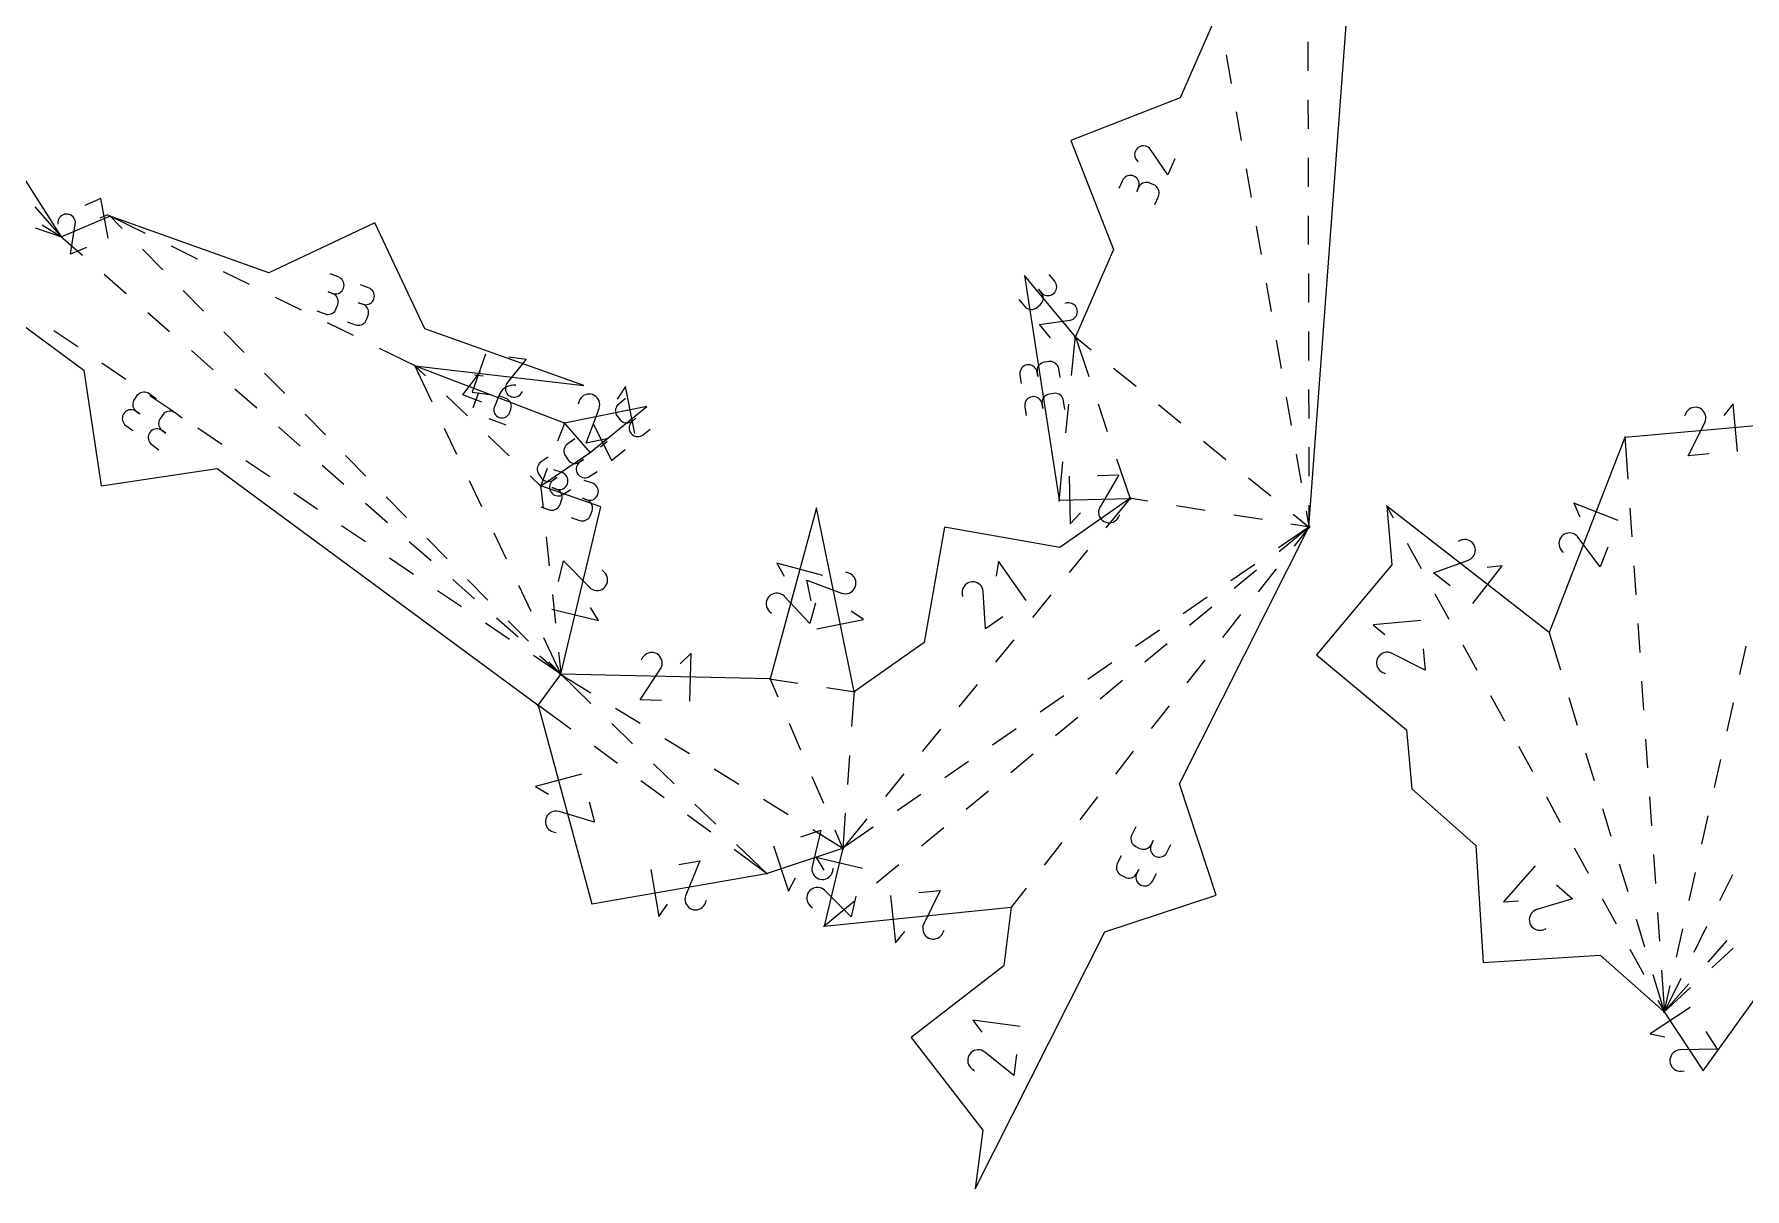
# Model space of a CAD drawing. Extents: x -2 to 214, y 3 to 282.
# Drawn here: x 47.75 to 80.51, y 210.51 to 232.63 of the extents above; entities that cross this region are included whole.
import ezdxf

# ---------------------------------------------------------------- set-up
doc = ezdxf.new("R2010")
doc.units = 0
doc.layers.add('Layer_1', color=7, linetype='CONTINUOUS')

msp = doc.modelspace()

# ---------------------------------------------------------------- linework, layer by layer
at = {"layer": 'Layer_1', "color": 5}
for points in [[(42.548231, 230.731904), (48.697596, 226.196159), (49.032833, 223.976266), (51.252726, 224.311504), (57.402091, 219.775763), (58.429712, 215.968638), (61.77583, 216.549709), (63.235716, 217.034545), (62.880758, 215.537773), (66.460694, 215.903406), (66.317548, 214.779939), (64.542126, 213.40582), (65.916245, 211.630402), (65.773102, 210.506936), (68.254174, 215.42923), (70.386314, 216.132291), (69.683249, 218.264431), (72.164321, 223.186725), (72.89824, 233.063258)], [(70.429818, 233.0852), (69.696831, 231.411633), (67.605804, 230.594371), (68.423066, 228.503344), (67.690079, 226.829773), (66.712511, 228.009871), (67.378756, 223.701357), (68.735314, 223.735637), (67.392751, 222.794443), (65.181575, 223.183063), (64.792958, 220.971887), (63.450389, 220.030694), (62.729071, 223.556225), (61.846668, 220.276658), (57.836837, 220.365173), (58.599796, 223.572015), (57.450577, 223.975339), (58.395259, 224.61768), (59.482411, 225.495024), (57.907184, 225.17848), (55.039877, 226.27697), (58.27214, 225.898983), (55.230927, 226.987034), (54.270973, 229.016515), (52.241496, 228.056561), (49.200279, 229.144613), (48.269419, 228.748644), (46.618627, 231.341462)], [(81.499435, 225.197555), (78.216312, 224.90253), (76.761922, 221.164709), (73.652482, 223.589904), (73.752099, 222.461742), (72.310381, 220.740765), (74.031355, 219.299047), (74.130969, 218.170888), (75.360053, 217.085677), (75.499355, 214.844938), (77.740093, 214.984236), (78.969178, 213.899025), (79.713949, 212.764675), (80.748992, 214.207603)]]:
    msp.add_lwpolyline(points, dxfattribs=at)
at = {"layer": 'Layer_1', "color": 1}
for points in [[(72.141129, 232.48188), (72.14254, 231.92713)], [(70.578941, 232.234177), (70.674688, 231.687752)], [(72.143898, 231.372373), (72.145309, 230.817622)], [(70.770439, 231.141321), (70.866194, 230.594893)], [(69.59625, 230.242358), (69.461919, 229.935653), (69.1298, 230.418888), (69.1298, 230.418888), (69.129525, 230.419417), (69.129246, 230.419911), (69.128954, 230.420405), (69.128647, 230.420899), (69.128319, 230.421393), (69.127976, 230.421887), (69.127624, 230.422381), (69.127271, 230.42291), (69.126918, 230.423439), (69.126918, 230.423439), (69.106916, 230.446147), (69.083879, 230.46439), (69.058444, 230.478077), (69.03128, 230.487123), (69.003058, 230.491437), (68.974412, 230.490908), (68.946049, 230.485482), (68.918603, 230.475047), (68.892744, 230.459525), (68.892744, 230.459525), (68.870166, 230.439381), (68.851998, 230.416246), (68.838346, 230.390765), (68.82935, 230.36359), (68.825046, 230.335368), (68.825752, 230.306754), (68.83122, 230.278391), (68.841733, 230.250931), (68.857396, 230.225023), (68.887206, 230.187967)], [(70.961938, 230.048465), (71.057692, 229.502033)], [(72.146671, 230.262869), (72.148082, 229.708115)], [(69.214118, 229.369935), (69.281283, 229.523288), (69.281283, 229.523288), (69.290879, 229.551955), (69.295112, 229.58103), (69.294054, 229.609891), (69.288303, 229.637923), (69.277932, 229.664491), (69.263186, 229.68898), (69.244312, 229.710761), (69.221558, 229.729215), (69.19517, 229.743714), (69.118388, 229.777344), (69.118388, 229.777344), (69.089848, 229.786901), (69.06085, 229.791113), (69.032028, 229.790231), (69.004017, 229.784474), (68.977453, 229.774088), (68.952935, 229.759314), (68.931134, 229.740398), (68.912648, 229.71757), (68.898114, 229.691069), (68.864494, 229.614287), (68.898114, 229.691069), (68.898114, 229.691069), (68.907709, 229.719736), (68.911942, 229.748815), (68.910884, 229.777686), (68.905099, 229.805729), (68.894692, 229.832314), (68.879875, 229.856825), (68.860895, 229.878641), (68.838035, 229.897133), (68.811507, 229.911686), (68.811507, 229.911686), (68.782967, 229.921242), (68.753969, 229.925454), (68.725147, 229.924573), (68.697136, 229.918815), (68.670572, 229.908429), (68.646054, 229.893659), (68.624252, 229.874736), (68.605731, 229.851907), (68.591197, 229.825414), (68.524028, 229.672061)], [(49.166314, 228.720697), (49.025499, 229.479727), (48.717133, 229.348557)], [(47.757789, 229.323559), (48.284168, 228.732071)], [(48.752036, 228.544471), (48.444054, 228.413463), (48.533755, 228.992657), (48.533755, 228.992657), (48.533918, 228.993222), (48.534062, 228.993786), (48.534196, 228.99435), (48.534313, 228.994915), (48.534415, 228.995479), (48.534503, 228.996079), (48.534584, 228.996714), (48.534648, 228.997349), (48.534704, 228.998019), (48.534704, 228.998019), (48.535763, 229.028249), (48.531494, 229.057318), (48.522357, 229.084714), (48.50881, 229.10992), (48.491242, 229.13241), (48.470075, 229.151665), (48.445698, 229.167173), (48.41857, 229.178405), (48.389113, 229.184847), (48.389113, 229.184847), (48.35888, 229.185658), (48.329811, 229.181273), (48.302435, 229.17209), (48.277247, 229.158498), (48.254775, 229.140912), (48.235549, 229.119721), (48.220097, 229.095333), (48.208914, 229.068148), (48.202529, 229.038568), (48.198824, 228.991172)], [(49.15686, 229.170923), (49.002696, 229.105345)], [(49.879288, 228.811174), (49.180362, 229.154392)], [(49.184722, 229.160428), (49.433649, 228.907384)], [(72.149437, 229.153365), (72.150848, 228.598611)], [(47.767518, 228.922627), (48.290381, 228.741381)], [(47.897683, 228.978401), (48.288292, 228.736978)], [(48.252729, 228.76327), (48.672146, 228.395754)], [(71.153443, 228.955608), (71.249194, 228.409177)], [(49.822685, 228.511909), (50.211725, 228.116435)], [(50.875191, 228.322115), (50.377241, 228.566643)], [(51.8711, 227.833055), (51.373147, 228.077583)], [(53.160718, 227.32731), (53.318367, 227.270908), (53.318367, 227.270908), (53.347648, 227.263305), (53.376928, 227.261083), (53.40568, 227.263975), (53.433232, 227.271659), (53.45902, 227.283854), (53.482444, 227.300273), (53.50287, 227.320617), (53.519698, 227.344603), (53.532327, 227.371936), (53.560585, 227.450874), (53.560585, 227.450874), (53.568134, 227.480009), (53.570251, 227.509227), (53.567428, 227.537911), (53.559738, 227.565452), (53.547532, 227.591244), (53.531092, 227.614675), (53.510702, 227.635136), (53.486642, 227.652017), (53.459196, 227.664703), (53.380259, 227.692946), (53.459196, 227.664703), (53.459196, 227.664703), (53.488477, 227.657107), (53.517793, 227.654885), (53.546544, 227.657778), (53.574131, 227.665489), (53.599919, 227.677727), (53.623344, 227.694199), (53.643805, 227.714621), (53.660668, 227.738705), (53.673368, 227.766158), (53.673368, 227.766158), (53.680917, 227.795294), (53.683034, 227.824508), (53.680212, 227.853195), (53.672521, 227.880737), (53.660315, 227.906528), (53.643875, 227.92996), (53.623485, 227.950417), (53.599425, 227.967301), (53.571979, 227.979987), (53.41433, 228.036389)], [(72.152203, 228.043858), (72.153614, 227.489104)], [(49.089384, 228.030149), (49.506618, 227.664544)], [(50.600761, 227.720957), (50.989805, 227.325482)], [(53.742247, 227.119255), (53.8999, 227.062853), (53.8999, 227.062853), (53.929146, 227.055254), (53.958461, 227.053032), (53.987213, 227.055925), (54.014765, 227.063605), (54.040553, 227.075804), (54.063977, 227.092219), (54.084403, 227.112567), (54.101231, 227.136552), (54.11386, 227.163885), (54.142082, 227.242819), (54.142082, 227.242819), (54.149632, 227.271959), (54.151748, 227.301172), (54.148926, 227.329857), (54.141236, 227.357398), (54.12903, 227.38319), (54.11259, 227.406625), (54.0922, 227.427082), (54.06814, 227.443963), (54.040694, 227.456652), (53.961749, 227.484892), (54.040694, 227.456652), (54.040694, 227.456652), (54.069939, 227.449053), (54.099255, 227.446831), (54.128006, 227.449724), (54.155594, 227.457432), (54.181382, 227.46967), (54.204806, 227.486144), (54.225267, 227.506567), (54.24213, 227.530647), (54.25483, 227.5581), (54.25483, 227.5581), (54.26238, 227.587236), (54.264496, 227.616453), (54.261674, 227.645138), (54.253983, 227.672679), (54.241777, 227.698471), (54.225338, 227.721902), (54.204947, 227.742363), (54.180888, 227.759244), (54.153442, 227.771933), (53.995792, 227.828335)], [(66.607146, 227.546194), (66.713943, 227.417271), (66.713943, 227.417271), (66.735215, 227.395805), (66.759275, 227.378953), (66.785451, 227.366768), (66.813073, 227.359314), (66.841472, 227.356633), (66.869976, 227.35882), (66.897916, 227.365893), (66.924622, 227.377933), (66.949422, 227.39499), (67.013977, 227.448464), (67.013977, 227.448464), (67.035355, 227.469663), (67.052147, 227.493666), (67.064283, 227.519803), (67.071727, 227.547411), (67.074549, 227.575813), (67.072432, 227.604346), (67.065341, 227.632339), (67.053276, 227.659129), (67.036167, 227.684042), (66.982692, 227.748593), (67.036167, 227.684042), (67.036167, 227.684042), (67.057439, 227.662576), (67.081498, 227.64573), (67.10771, 227.633556), (67.135368, 227.626119), (67.163802, 227.623474), (67.192341, 227.625696), (67.220352, 227.632822), (67.247163, 227.644926), (67.272069, 227.662064), (67.272069, 227.662064), (67.293447, 227.683262), (67.31024, 227.707265), (67.322375, 227.733406), (67.329819, 227.761008), (67.332641, 227.789413), (67.330524, 227.817946), (67.323433, 227.845942), (67.311368, 227.872729), (67.294223, 227.897638), (67.187424, 228.026568)], [(71.344941, 227.862749), (71.440696, 227.316321)], [(52.867006, 227.343996), (52.369056, 227.588527)], [(67.214714, 226.812706), (67.001115, 227.070558), (67.582065, 227.150042), (67.582065, 227.150042), (67.582771, 227.150046), (67.583477, 227.150071), (67.584182, 227.150106), (67.584888, 227.150155), (67.585593, 227.150226), (67.586299, 227.15031), (67.587004, 227.150413), (67.58771, 227.150533), (67.588415, 227.15067), (67.588415, 227.15067), (67.617696, 227.158333), (67.644366, 227.170722), (67.668037, 227.187292), (67.688322, 227.207496), (67.704867, 227.230776), (67.717285, 227.256581), (67.725187, 227.284366), (67.728362, 227.31358), (67.726246, 227.343668), (67.726246, 227.343668), (67.718414, 227.372885), (67.705926, 227.399502), (67.689275, 227.423135), (67.66906, 227.443398), (67.645777, 227.459912), (67.619954, 227.472287), (67.592155, 227.480136), (67.56291, 227.483065), (67.532712, 227.480736), (67.486209, 227.470763)], [(49.923855, 227.298939), (50.341096, 226.933334)], [(53.862912, 226.854937), (53.364962, 227.099468)], [(48.585501, 226.638218), (48.126346, 226.949555)], [(51.378845, 226.930008), (51.767881, 226.53453)], [(67.616821, 226.09361), (67.69228, 226.851857)], [(67.672874, 226.843785), (67.991351, 226.584473)], [(67.682978, 226.850799), (67.946376, 226.071068)], [(71.536447, 226.769893), (71.632194, 226.223464)], [(72.154972, 226.934354), (72.156383, 226.3796)], [(50.758326, 226.567733), (51.175567, 226.202128)], [(55.059791, 226.267188), (54.360868, 226.610409)], [(56.39326, 226.498063), (56.139334, 225.769041), (56.472176, 225.730115)], [(56.840416, 226.445774), (57.172839, 226.406902), (56.807844, 225.948326), (56.807844, 225.948326), (56.807491, 225.947903), (56.807138, 225.947479), (56.806786, 225.947056), (56.806433, 225.946633), (56.80608, 225.946174), (56.805727, 225.94568), (56.805375, 225.945186), (56.805022, 225.944657), (56.804669, 225.944093), (56.804669, 225.944093), (56.788794, 225.918347), (56.77807, 225.890985), (56.772425, 225.862672), (56.77172, 225.834061), (56.775847, 225.805814), (56.784702, 225.77859), (56.798178, 225.753053), (56.81617, 225.729851), (56.838571, 225.709654), (56.838571, 225.709654), (56.86443, 225.693959), (56.89184, 225.683358), (56.920168, 225.67776), (56.948779, 225.677089), (56.977001, 225.681231), (57.0042, 225.690107), (57.029706, 225.703629), (57.052883, 225.721702), (57.073098, 225.744237), (57.099803, 225.783554)], [(49.503802, 226.015544), (49.044652, 226.326881)], [(52.156924, 226.139055), (52.54596, 225.743581)], [(55.023826, 226.292295), (55.242117, 226.083877)], [(55.37073, 225.577655), (55.030387, 226.297029)], [(56.319212, 225.580756), (55.959869, 225.718424), (56.2962, 226.166745)], [(56.178312, 226.102349), (56.34471, 226.08289)], [(67.396593, 226.052847), (67.371016, 226.218317), (67.371016, 226.218317), (67.363749, 226.247665), (67.351719, 226.27448), (67.335491, 226.298366), (67.315595, 226.318933), (67.292594, 226.335789), (67.267017, 226.348542), (67.239395, 226.356793), (67.210291, 226.360145), (67.180234, 226.358204), (67.097388, 226.345395), (67.097388, 226.345395), (67.068178, 226.338149), (67.041437, 226.326151), (67.017589, 226.309937), (66.997058, 226.290051), (66.980195, 226.267032), (66.967424, 226.241414), (66.959169, 226.213738), (66.955641, 226.184546), (66.957405, 226.154373), (66.970211, 226.07152), (66.957405, 226.154373), (66.957405, 226.154373), (66.950138, 226.18372), (66.938108, 226.210532), (66.921845, 226.234415), (66.901913, 226.254978), (66.878842, 226.27183), (66.853195, 226.284569), (66.825502, 226.29281), (66.796292, 226.296161), (66.766129, 226.294221), (66.766129, 226.294221), (66.736919, 226.286979), (66.710179, 226.274977), (66.686331, 226.258767), (66.665799, 226.238881), (66.648936, 226.215862), (66.636166, 226.190243), (66.627911, 226.162568), (66.624383, 226.133376), (66.626147, 226.103202), (66.651723, 225.937732)], [(68.421542, 226.234199), (68.851727, 225.88393)], [(50.085233, 225.641078), (49.950486, 225.740466), (49.950486, 225.740466), (49.924663, 225.756168), (49.897252, 225.766723), (49.868889, 225.772233), (49.840278, 225.772798), (49.812056, 225.768543), (49.784927, 225.759558), (49.759527, 225.745951), (49.736491, 225.727826), (49.716524, 225.705287), (49.666761, 225.637818), (49.666761, 225.637818), (49.651133, 225.61209), (49.64062, 225.584743), (49.635117, 225.556443), (49.634411, 225.527854), (49.63868, 225.499642), (49.647676, 225.472475), (49.661328, 225.447011), (49.679496, 225.423922), (49.702109, 225.403873), (49.769575, 225.354107), (49.702109, 225.403873), (49.702109, 225.403873), (49.676251, 225.419572), (49.64884, 225.43012), (49.620477, 225.43562), (49.591831, 225.436184), (49.563609, 225.431895), (49.536445, 225.42286), (49.510974, 225.409186), (49.487903, 225.390979), (49.467865, 225.368338), (49.467865, 225.368338), (49.452237, 225.34261), (49.441724, 225.315263), (49.436221, 225.286963), (49.435515, 225.258374), (49.439784, 225.230162), (49.44878, 225.202995), (49.462432, 225.177531), (49.4806, 225.154442), (49.503213, 225.13439), (49.637964, 225.035002)], [(51.592801, 225.836524), (52.010038, 225.470919)], [(56.156376, 225.478147), (56.266496, 225.765573)], [(56.970595, 225.908377), (56.970595, 225.908377), (56.923509, 225.908713), (56.877765, 225.902387), (56.833943, 225.889772), (56.792632, 225.871241), (56.754419, 225.847167), (56.719882, 225.817922), (56.689649, 225.783879), (56.664249, 225.745408), (56.644317, 225.702881), (56.561909, 225.487778), (56.561909, 225.487778), (56.554324, 225.461038), (56.551854, 225.434138), (56.553971, 225.407648), (56.560462, 225.382128), (56.571151, 225.358143), (56.585792, 225.33626), (56.604101, 225.317041), (56.625832, 225.301046), (56.650738, 225.288847), (56.650738, 225.288847), (56.677479, 225.281262), (56.70436, 225.278616), (56.730819, 225.280698), (56.756324, 225.287213), (56.780278, 225.297924), (56.80215, 225.312575), (56.821377, 225.330915), (56.837357, 225.352696), (56.849564, 225.377662), (56.87701, 225.449255), (56.87701, 225.449255), (56.884594, 225.475981), (56.887064, 225.502842), (56.884947, 225.529275), (56.878456, 225.554728), (56.867767, 225.578647), (56.853127, 225.600469), (56.834817, 225.619643), (56.813051, 225.635613), (56.788074, 225.647823), (56.64436, 225.702881)], [(59.251716, 224.98229), (59.071552, 225.878836), (58.912298, 225.639413)], [(67.490978, 225.442478), (67.465402, 225.607945), (67.465402, 225.607945), (67.458135, 225.637292), (67.446105, 225.664107), (67.429877, 225.687994), (67.40998, 225.708561), (67.386979, 225.725416), (67.361403, 225.738169), (67.33378, 225.746421), (67.304676, 225.749772), (67.27462, 225.747867), (67.19177, 225.735054), (67.19177, 225.735054), (67.16256, 225.727808), (67.135819, 225.71581), (67.111971, 225.699596), (67.09144, 225.679714), (67.074577, 225.656692), (67.061806, 225.631073), (67.053551, 225.603398), (67.050024, 225.574205), (67.051788, 225.544032), (67.064593, 225.461179), (67.051788, 225.544032), (67.051788, 225.544032), (67.04452, 225.57338), (67.032491, 225.600191), (67.016228, 225.624074), (66.996296, 225.644637), (66.973224, 225.661486), (66.947577, 225.674228), (66.919884, 225.682469), (66.890674, 225.685821), (66.860476, 225.68388), (66.860476, 225.68388), (66.831266, 225.676638), (66.804526, 225.66464), (66.780678, 225.648426), (66.760146, 225.628544), (66.743283, 225.605521), (66.730513, 225.579903), (66.722258, 225.552227), (66.71873, 225.523035), (66.720494, 225.492862), (66.74607, 225.327391)], [(72.157741, 225.824847), (72.159152, 225.270097)], [(50.422115, 225.39287), (49.962957, 225.704207)], [(55.64336, 225.700789), (56.044606, 225.3177)], [(58.7161, 224.874647), (58.317923, 224.794633), (58.566826, 225.460889), (58.566826, 225.460889), (58.567154, 225.461524), (58.567464, 225.462159), (58.567761, 225.462794), (58.568043, 225.463465), (58.568304, 225.464135), (58.568558, 225.464841), (58.568805, 225.465546), (58.569038, 225.466287), (58.569267, 225.467063), (58.569267, 225.467063), (58.57791, 225.502736), (58.580027, 225.538331), (58.575935, 225.573129), (58.566021, 225.60641), (58.550676, 225.637455), (58.53025, 225.665543), (58.505097, 225.689955), (58.47564, 225.709968), (58.442196, 225.724862), (58.442196, 225.724862), (58.406481, 225.733266), (58.370861, 225.735206), (58.336077, 225.731018), (58.30281, 225.721056), (58.271801, 225.705671), (58.243755, 225.685214), (58.219378, 225.660029), (58.199411, 225.63047), (58.184559, 225.596882), (58.168508, 225.541474)], [(59.072889, 225.64874), (58.942647, 225.543633), (58.942647, 225.543633), (58.920916, 225.522629), (58.903771, 225.498785), (58.891247, 225.472771), (58.883451, 225.445251), (58.880276, 225.416898), (58.88204, 225.388376), (58.888743, 225.360351), (58.90042, 225.333494), (58.917141, 225.308472), (58.969765, 225.243257), (58.969765, 225.243257), (58.990685, 225.221628), (59.014462, 225.204536), (59.040426, 225.192052), (59.067908, 225.184259), (59.096271, 225.181225), (59.124811, 225.183024), (59.152892, 225.189755), (59.179809, 225.201485), (59.204927, 225.218288), (59.270141, 225.270912), (59.204927, 225.218288), (59.204927, 225.218288), (59.183196, 225.19728), (59.166051, 225.173428), (59.153562, 225.1474), (59.145766, 225.119859), (59.142591, 225.091471), (59.144355, 225.0629), (59.151128, 225.034815), (59.162876, 225.007877), (59.179703, 224.982756), (59.179703, 224.982756), (59.200623, 224.961127), (59.2244, 224.944031), (59.250364, 224.93155), (59.277881, 224.923757), (59.306244, 224.920723), (59.334784, 224.922522), (59.362865, 224.929257), (59.389782, 224.940983), (59.4149, 224.957786), (59.545139, 225.062889)], [(67.506948, 224.989554), (67.561883, 225.54158)], [(68.123925, 225.545493), (68.301471, 225.019917)], [(69.281918, 225.533657), (69.712106, 225.183387)], [(71.727945, 225.677033), (71.823696, 225.130605)], [(79.828954, 224.588382), (79.424445, 224.552032), (79.74415, 225.187356), (79.74415, 225.187356), (79.744503, 225.187956), (79.744855, 225.188556), (79.745208, 225.189155), (79.745557, 225.18979), (79.745896, 225.190425), (79.746221, 225.191096), (79.746542, 225.191801), (79.746859, 225.192507), (79.747173, 225.193247), (79.747173, 225.193247), (79.759626, 225.22777), (79.765553, 225.262928), (79.765246, 225.297966), (79.759002, 225.332129), (79.747113, 225.364659), (79.729862, 225.394796), (79.707532, 225.421791), (79.680403, 225.44488), (79.648794, 225.463313), (79.648794, 225.463313), (79.614187, 225.47554), (79.578979, 225.481329), (79.543913, 225.480941), (79.509764, 225.474651), (79.477273, 225.462724), (79.447182, 225.445427), (79.420229, 225.423033), (79.397193, 225.395812), (79.378813, 225.364031), (79.356835, 225.310694)], [(80.373079, 224.637284), (80.291238, 225.548082), (80.106957, 225.327349)], [(50.582279, 225.27446), (50.447532, 225.373849), (50.447532, 225.373849), (50.421709, 225.389551), (50.394263, 225.400106), (50.365935, 225.405616), (50.337325, 225.406181), (50.309102, 225.401923), (50.281974, 225.392941), (50.256538, 225.379331), (50.233502, 225.361209), (50.213535, 225.33867), (50.163768, 225.271201), (50.163768, 225.271201), (50.14814, 225.245473), (50.137628, 225.218125), (50.132124, 225.189826), (50.131419, 225.161236), (50.135687, 225.133025), (50.144683, 225.105857), (50.158336, 225.080394), (50.176504, 225.057305), (50.199117, 225.037253), (50.266589, 224.98749), (50.199117, 225.037253), (50.199117, 225.037253), (50.173293, 225.052955), (50.145847, 225.063503), (50.117484, 225.068999), (50.088874, 225.069564), (50.060652, 225.06527), (50.033488, 225.056236), (50.008017, 225.042566), (49.984945, 225.024359), (49.964908, 225.001717), (49.964908, 225.001717), (49.94928, 224.975989), (49.938767, 224.948642), (49.933263, 224.920342), (49.932558, 224.891753), (49.936827, 224.863541), (49.945822, 224.83637), (49.95944, 224.81091), (49.977608, 224.787821), (50.000221, 224.767769), (50.134968, 224.668381)], [(52.427272, 225.105318), (52.844509, 224.739713)], [(52.934997, 225.348106), (53.32404, 224.952628)], [(56.45779, 225.269903), (56.781379, 225.145933)], [(57.777302, 224.836236), (57.915062, 225.199224)], [(58.409829, 224.600944), (57.892618, 225.195216)], [(58.46204, 225.155814), (58.804968, 224.464081), (59.065781, 224.674558)], [(51.34042, 224.770193), (50.881262, 225.08153)], [(55.84523, 224.574729), (55.607983, 225.076192)], [(56.445845, 224.934608), (56.847087, 224.551524)], [(58.10486, 224.876093), (57.966398, 224.781947), (57.966398, 224.781947), (57.943009, 224.762781), (57.923959, 224.740408), (57.909354, 224.715491), (57.899335, 224.688691), (57.894008, 224.660669), (57.893302, 224.63208), (57.897712, 224.60359), (57.907167, 224.575855), (57.921807, 224.549534), (57.968945, 224.480206), (57.968945, 224.480206), (57.98803, 224.45693), (58.010361, 224.43794), (58.035232, 224.42337), (58.062008, 224.413348), (58.090054, 224.40801), (58.118664, 224.407481), (58.147204, 224.411898), (58.175003, 224.421391), (58.201426, 224.436088), (58.270761, 224.483226), (58.201426, 224.436088), (58.201426, 224.436088), (58.178036, 224.416921), (58.158986, 224.394541), (58.144381, 224.36961), (58.134363, 224.342788), (58.129036, 224.314729), (58.128683, 224.28609), (58.133128, 224.257529), (58.142653, 224.229709), (58.157364, 224.203286), (58.157364, 224.203286), (58.176449, 224.180006), (58.198745, 224.16102), (58.223615, 224.146446), (58.250391, 224.136428), (58.278402, 224.131087), (58.307012, 224.130557), (58.335552, 224.134974), (58.363351, 224.144467), (58.389774, 224.159164), (58.528235, 224.25331)], [(58.594191, 224.725263), (58.724584, 224.830486)], [(70.142297, 224.833114), (70.572482, 224.482845)], [(78.21483, 224.924692), (78.270897, 224.105217)], [(52.258725, 224.147519), (51.799571, 224.458856)], [(53.71308, 224.557154), (54.10212, 224.161679)], [(57.594119, 224.528812), (57.455657, 224.434666), (57.455657, 224.434666), (57.432268, 224.415499), (57.413218, 224.393126), (57.398613, 224.36821), (57.388594, 224.341409), (57.383232, 224.313388), (57.382879, 224.284799), (57.387289, 224.256309), (57.396743, 224.228573), (57.411383, 224.202252), (57.458521, 224.132924), (57.458521, 224.132924), (57.477607, 224.109648), (57.499902, 224.090658), (57.524773, 224.076088), (57.551549, 224.066066), (57.57956, 224.060729), (57.60817, 224.060199), (57.63671, 224.064616), (57.664508, 224.074109), (57.690931, 224.088806), (57.760259, 224.135944), (57.690931, 224.088806), (57.690931, 224.088806), (57.667542, 224.06964), (57.648492, 224.047259), (57.633887, 224.022329), (57.623868, 223.995507), (57.618541, 223.967447), (57.618189, 223.938805), (57.622634, 223.910248), (57.632159, 223.882428), (57.64687, 223.856005), (57.64687, 223.856005), (57.665955, 223.832725), (57.68825, 223.813735), (57.713121, 223.799165), (57.739897, 223.789146), (57.767908, 223.783805), (57.796518, 223.783276), (57.825058, 223.787693), (57.852856, 223.797186), (57.87928, 223.811883), (58.017738, 223.906028)], [(67.376558, 223.679277), (67.452017, 224.437527)], [(68.479017, 224.494342), (68.742419, 223.714615)], [(71.919451, 224.584177), (72.015198, 224.037749)], [(72.160511, 224.715343), (72.161922, 224.160589)], [(53.261743, 224.374108), (53.678984, 224.008503)], [(57.248333, 224.168435), (57.466628, 223.960014)], [(57.442699, 223.954595), (57.580463, 224.317579)], [(57.450884, 223.575708), (57.608868, 223.520262), (57.608868, 223.520262), (57.638184, 223.51284), (57.6675, 223.510794), (57.696216, 223.513863), (57.723733, 223.521712), (57.74945, 223.534067), (57.772769, 223.550622), (57.793054, 223.571094), (57.80974, 223.595182), (57.822228, 223.622589), (57.849992, 223.701696), (57.849992, 223.701696), (57.857365, 223.730878), (57.859482, 223.760105), (57.856307, 223.788772), (57.848475, 223.816268), (57.836128, 223.841985), (57.819547, 223.865318), (57.799051, 223.885652), (57.774886, 223.902384), (57.747369, 223.914908), (57.668258, 223.942671), (57.747369, 223.914908), (57.747369, 223.914908), (57.776685, 223.907489), (57.806001, 223.905443), (57.834717, 223.908512), (57.862233, 223.916389), (57.887951, 223.928783), (57.911269, 223.945395), (57.931589, 223.965941), (57.948311, 223.990127), (57.960835, 224.017658), (57.960835, 224.017658), (57.968208, 224.046836), (57.970324, 224.076067), (57.967149, 224.104734), (57.959318, 224.13223), (57.946971, 224.157947), (57.93039, 224.181276), (57.909894, 224.201614), (57.885728, 224.218346), (57.858212, 224.23087), (57.700224, 224.286316)], [(67.569471, 224.16356), (67.592578, 223.249382), (67.790677, 223.457807)], [(68.115624, 224.177367), (68.521629, 224.187626), (68.161729, 223.574177), (68.161729, 223.574177), (68.161376, 223.573613), (68.161023, 223.573049), (68.16067, 223.572484), (68.160318, 223.571884), (68.159965, 223.571285), (68.159612, 223.57065), (68.159259, 223.569979), (68.158906, 223.569274), (68.158554, 223.568533), (68.158554, 223.568533), (68.143913, 223.534881), (68.135729, 223.500179), (68.133612, 223.465194), (68.137669, 223.430699), (68.147441, 223.397471), (68.162752, 223.366285), (68.183319, 223.337912), (68.208895, 223.313122), (68.239269, 223.292692), (68.239269, 223.292692), (68.272995, 223.278267), (68.307743, 223.270231), (68.342739, 223.268361), (68.377241, 223.272447), (68.410437, 223.282257), (68.441587, 223.297582), (68.469915, 223.318195), (68.494645, 223.343877), (68.515036, 223.37441), (68.5404, 223.426222)], [(71.002673, 224.132572), (71.432861, 223.782302)], [(53.177027, 223.524845), (52.717876, 223.836182)], [(56.31973, 223.571803), (56.08248, 224.073266)], [(57.448217, 223.997405), (57.496163, 223.549271)], [(58.033659, 223.371178), (58.19165, 223.315732), (58.19165, 223.315732), (58.220966, 223.30831), (58.250282, 223.306264), (58.278998, 223.309333), (58.306515, 223.317182), (58.332232, 223.329537), (58.355551, 223.346092), (58.375871, 223.366564), (58.392557, 223.390652), (58.405045, 223.418059), (58.432809, 223.497166), (58.432809, 223.497166), (58.440182, 223.526348), (58.442299, 223.555575), (58.439124, 223.584242), (58.431257, 223.611738), (58.41891, 223.637455), (58.402329, 223.660788), (58.381833, 223.681122), (58.357667, 223.697858), (58.330151, 223.710378), (58.251047, 223.738141), (58.330151, 223.710378), (58.330151, 223.710378), (58.359467, 223.702959), (58.388782, 223.700913), (58.417498, 223.703982), (58.445015, 223.71186), (58.470733, 223.724253), (58.494051, 223.740868), (58.514371, 223.761414), (58.531093, 223.785597), (58.543617, 223.813128), (58.543617, 223.813128), (58.55099, 223.84231), (58.553106, 223.871537), (58.549931, 223.900204), (58.542064, 223.9277), (58.529717, 223.953417), (58.513137, 223.976746), (58.49264, 223.997084), (58.468475, 224.013816), (58.440958, 224.02634), (58.282974, 224.081789)], [(54.096214, 223.642899), (54.513455, 223.277294)], [(54.491159, 223.766205), (54.880196, 223.370727)], [(68.749397, 223.752789), (68.273118, 223.172459)], [(69.080369, 223.680402), (68.713406, 223.739143)], [(70.175931, 223.505026), (69.628148, 223.592712)], [(72.110949, 223.49132), (72.168152, 223.164867)], [(72.163276, 223.605836), (72.164335, 223.164535)], [(73.641835, 223.609381), (73.77593, 223.364966)], [(78.087925, 223.311598), (77.235699, 223.643202), (77.351495, 223.379998)], [(78.308768, 223.551755), (78.346631, 222.998296)], [(54.095332, 222.902171), (53.636181, 223.213508)], [(71.271493, 223.329649), (70.72371, 223.417336)], [(72.182595, 223.199316), (71.582918, 222.786114)], [(72.181448, 223.200836), (71.589953, 222.713488)], [(72.186235, 223.183218), (71.819272, 223.24196)], [(71.863052, 223.432029), (72.181529, 223.172713)], [(72.178005, 223.204198), (71.87777, 222.82081)], [(54.930689, 222.911689), (55.347926, 222.546088)], [(55.269239, 222.975252), (55.658275, 222.579778)], [(56.79423, 222.568877), (56.556984, 223.07034)], [(57.555183, 222.997664), (57.614195, 222.446058)], [(74.042764, 222.878598), (74.309605, 222.392234)], [(74.870701, 222.059932), (74.550453, 222.309709), (75.217933, 222.555302), (75.217933, 222.555302), (75.218639, 222.555461), (75.219344, 222.555637), (75.22005, 222.555831), (75.220756, 222.556047), (75.221461, 222.556279), (75.222167, 222.556537), (75.222872, 222.556819), (75.223578, 222.557126), (75.224283, 222.557465), (75.224283, 222.557465), (75.256951, 222.574169), (75.285314, 222.595794), (75.309021, 222.621596), (75.327788, 222.650813), (75.341335, 222.682701), (75.349308, 222.716511), (75.351424, 222.751486), (75.347403, 222.78688), (75.33689, 222.821939), (75.33689, 222.821939), (75.319992, 222.8545), (75.298226, 222.882772), (75.272367, 222.906433), (75.243122, 222.925165), (75.211231, 222.938659), (75.177434, 222.946589), (75.142439, 222.948635), (75.107013, 222.944497), (75.071876, 222.93385), (75.01939, 222.909914)], [(77.889826, 222.802458), (77.742556, 222.423963), (77.315599, 222.992782), (77.315599, 222.992782), (77.315247, 222.993417), (77.314894, 222.994017), (77.314541, 222.994616), (77.314188, 222.995216), (77.313836, 222.995816), (77.313483, 222.996416), (77.31313, 222.997015), (77.312777, 222.997615), (77.312072, 222.99825), (77.312072, 222.99825), (77.286672, 223.024754), (77.257814, 223.045695), (77.226311, 223.060999), (77.192939, 223.070584), (77.158507, 223.074383), (77.123829, 223.072302), (77.089716, 223.06429), (77.056978, 223.05026), (77.026427, 223.030134), (77.026427, 223.030134), (77.00011, 223.004582), (76.979261, 222.975623), (76.964021, 222.944056), (76.954461, 222.910666), (76.950686, 222.876249), (76.952803, 222.841596), (76.960881, 222.8075), (76.975028, 222.774755), (76.995312, 222.744151), (77.033314, 222.700749)], [(55.013641, 222.279494), (54.55449, 222.590834)], [(57.78973, 222.142679), (57.883732, 222.537787), (58.384627, 222.032856), (58.384627, 222.032856), (58.384979, 222.032292), (58.385332, 222.031727), (58.385685, 222.031198), (58.386038, 222.030669), (58.386391, 222.03014), (58.386743, 222.02961), (58.387449, 222.029081), (58.388154, 222.028552), (58.38886, 222.028023), (58.38886, 222.028023), (58.417647, 222.005248), (58.449114, 221.988459), (58.482417, 221.977622), (58.516777, 221.9727), (58.55142, 221.973653), (58.585498, 221.980458), (58.618201, 221.99307), (58.648716, 222.011457), (58.676233, 222.035579), (58.676233, 222.035579), (58.698811, 222.064504), (58.715462, 222.096042), (58.726221, 222.129401), (58.73109, 222.163786), (58.730031, 222.198393), (58.723187, 222.232429), (58.710523, 222.265093), (58.692037, 222.295594), (58.667731, 222.323125), (58.624142, 222.360908)], [(62.853122, 222.257452), (61.970055, 222.495051), (62.113604, 222.245899)], [(66.745217, 221.782102), (66.220283, 222.530897), (66.170549, 222.247684)], [(67.92118, 222.743633), (67.569242, 222.314807)], [(71.12611, 222.471352), (70.669294, 222.156589)], [(55.765167, 222.180483), (56.182397, 221.814878)], [(56.047315, 222.1843), (56.436355, 221.788826)], [(62.627704, 221.770541), (62.546297, 222.168436), (63.213417, 221.921869), (63.213417, 221.921869), (63.214123, 221.921541), (63.214828, 221.921234), (63.215534, 221.920941), (63.216239, 221.920662), (63.216945, 221.920401), (63.21765, 221.920151), (63.218356, 221.919907), (63.219062, 221.919674), (63.219767, 221.919445), (63.219767, 221.919445), (63.255465, 221.910932), (63.291067, 221.908992), (63.325851, 221.913218), (63.359083, 221.923255), (63.390056, 221.938728), (63.418067, 221.959263), (63.442373, 221.984487), (63.46227, 222.014025), (63.477051, 222.047507), (63.477051, 222.047507), (63.485342, 222.083254), (63.487106, 222.118881), (63.482802, 222.153665), (63.472712, 222.1869), (63.457225, 222.217863), (63.436658, 222.245842), (63.4114, 222.270113), (63.381766, 222.289968), (63.348111, 222.304685), (63.292651, 222.320557)], [(66.297877, 221.468489), (65.965317, 221.235352), (65.925806, 221.945484), (65.925806, 221.945484), (65.925855, 221.946189), (65.925883, 221.946895), (65.925897, 221.9476), (65.925894, 221.948306), (65.925865, 221.949011), (65.925823, 221.949752), (65.92576, 221.950493), (65.925671, 221.951269), (65.925569, 221.95208), (65.925569, 221.95208), (65.919149, 221.988216), (65.906766, 222.021652), (65.889021, 222.051874), (65.866585, 222.078375), (65.840056, 222.100639), (65.81007, 222.118161), (65.777261, 222.130424), (65.742231, 222.136925), (65.705637, 222.137148), (65.705637, 222.137148), (65.669551, 222.130501), (65.636143, 222.117974), (65.605945, 222.100166), (65.579487, 222.077687), (65.557262, 222.051144), (65.5398, 222.021147), (65.527593, 221.9883), (65.521173, 221.953216), (65.521067, 221.916496), (65.528581, 221.859303)], [(71.161804, 222.360728), (70.733652, 222.007964)], [(71.535738, 222.384043), (71.193702, 221.947279)], [(75.301496, 221.723946), (75.863894, 222.445027), (75.578529, 222.409704)], [(78.384498, 222.444833), (78.422369, 221.891374)], [(55.931946, 221.65682), (55.472795, 221.968157)], [(57.268731, 221.565951), (57.03148, 222.067414)], [(57.673215, 221.894454), (57.732235, 221.342847)], [(62.711182, 221.72989), (62.605655, 221.337704), (62.119753, 221.857074), (62.119753, 221.857074), (62.1194, 221.857638), (62.119048, 221.858203), (62.118695, 221.858767), (62.118342, 221.859296), (62.117989, 221.859826), (62.117636, 221.860355), (62.116931, 221.860884), (62.116225, 221.861448), (62.11552, 221.862013), (62.11552, 221.862013), (62.087403, 221.885621), (62.056465, 221.903323), (62.02348, 221.915131), (61.989261, 221.921057), (61.954618, 221.92111), (61.920363, 221.915307), (61.887308, 221.903658), (61.856263, 221.886171), (61.828041, 221.862863), (61.828041, 221.862863), (61.804617, 221.834613), (61.787048, 221.803575), (61.775301, 221.770545), (61.769409, 221.736318), (61.769381, 221.701696), (61.775237, 221.667477), (61.78695, 221.634453), (61.804553, 221.603427), (61.828013, 221.575194), (61.870484, 221.536152)], [(67.217297, 221.885981), (66.865359, 221.457154)], [(70.212486, 221.841827), (69.75567, 221.527064)], [(74.576435, 221.905867), (74.843269, 221.419502)], [(57.663288, 221.611188), (58.552926, 221.399532), (58.402142, 221.644377)], [(62.73722, 221.23531), (63.633127, 221.41861), (63.39315, 221.577021)], [(70.30551, 221.655204), (69.877358, 221.30244)], [(70.85167, 221.510512), (70.509631, 221.073745)], [(56.850251, 221.034146), (56.391101, 221.345483)], [(56.599638, 221.449273), (57.016872, 221.083669)], [(56.825395, 221.393351), (57.214431, 220.997873)], [(69.298858, 221.212302), (68.842047, 220.89754)], [(74.305336, 221.394956), (73.394407, 221.314523), (73.614858, 221.129897)], [(76.755498, 221.185964), (76.978686, 220.451297)], [(78.460236, 221.337916), (78.498107, 220.784453)], [(57.846327, 220.345114), (57.505984, 221.064488)], [(66.51342, 221.028328), (66.161482, 220.599502)], [(69.449209, 220.94968), (69.02106, 220.596916)], [(74.353395, 220.850751), (74.389114, 220.446185), (73.75429, 220.766878), (73.75429, 220.766878), (73.753585, 220.767266), (73.752879, 220.767654), (73.752173, 220.768007), (73.751468, 220.768356), (73.750762, 220.768694), (73.750057, 220.769023), (73.749351, 220.769344), (73.748646, 220.769661), (73.74794, 220.769979), (73.74794, 220.769979), (73.713438, 220.782485), (73.678302, 220.788471), (73.643271, 220.788217), (73.609087, 220.782019), (73.576525, 220.770166), (73.546363, 220.752943), (73.51934, 220.73064), (73.496198, 220.703554), (73.477712, 220.671966), (73.477712, 220.671966), (73.465436, 220.637391), (73.45958, 220.602197), (73.459915, 220.567145), (73.466159, 220.532982), (73.478047, 220.500463), (73.495298, 220.470336), (73.517629, 220.443352), (73.544828, 220.420263), (73.576578, 220.401823), (73.62988, 220.379757)], [(75.110103, 220.933135), (75.376937, 220.446771)], [(80.416184, 220.360333), (80.537417, 220.901678)], [(57.855202, 220.35272), (57.309409, 220.722809)], [(57.434109, 220.718067), (57.853527, 220.350547)], [(57.603474, 220.602399), (57.852398, 220.349355)], [(57.791254, 220.791241), (57.8392, 220.34311)], [(59.761518, 219.865333), (59.355482, 219.874297), (59.74401, 220.470026), (59.74401, 220.470026), (59.744363, 220.47059), (59.744716, 220.471155), (59.745068, 220.471719), (59.745421, 220.472284), (59.745774, 220.472883), (59.746127, 220.473518), (59.746479, 220.474153), (59.746832, 220.474824), (59.747185, 220.475529), (59.747185, 220.475529), (59.763413, 220.50845), (59.77322, 220.54273), (59.776818, 220.577584), (59.774349, 220.61223), (59.766164, 220.645882), (59.752371, 220.677759), (59.73318, 220.707071), (59.708803, 220.733043), (59.679452, 220.754887), (59.679452, 220.754887), (59.646432, 220.770892), (59.612106, 220.780565), (59.577217, 220.784093), (59.542574, 220.781659), (59.508954, 220.773429), (59.477134, 220.759596), (59.447853, 220.740345), (59.421924, 220.715862), (59.400122, 220.686328), (59.372323, 220.635775)], [(60.307714, 219.853286), (60.327892, 220.76753), (60.120152, 220.568712)], [(68.385235, 220.582781), (67.928426, 220.268015)], [(70.167598, 220.636981), (69.825563, 220.200214)], [(57.388918, 219.757905), (57.85001, 220.383031)], [(57.817953, 220.376825), (58.411649, 220.010564)], [(57.820898, 220.380614), (58.411692, 219.808345)], [(61.824732, 220.280023), (62.374356, 220.195727)], [(61.995011, 219.930413), (61.837933, 220.297055)], [(65.809548, 220.170676), (65.457609, 219.74185)], [(68.592915, 220.244153), (68.164763, 219.891393)], [(78.535971, 220.230994), (78.573841, 219.677532)], [(62.9227, 220.111628), (63.472317, 220.027328)], [(63.451969, 220.052827), (63.402517, 219.362625)], [(67.471611, 219.953252), (67.014802, 219.638493)], [(75.643771, 219.960403), (75.910609, 219.474035)], [(77.139937, 219.920497), (77.301188, 219.389697)], [(58.026391, 219.315278), (57.38423, 219.788932)], [(58.88379, 219.719297), (59.35593, 219.42803)], [(67.736614, 219.538629), (67.308465, 219.185869)], [(69.483524, 219.763447), (69.141491, 219.326684)], [(80.17372, 219.27764), (80.294949, 219.818985)], [(58.810161, 219.422371), (59.208631, 219.0364)], [(62.431958, 218.910565), (62.213486, 219.420487)], [(65.105671, 219.313028), (64.753733, 218.884201)], [(66.557987, 219.323731), (66.101175, 219.008965)], [(58.91929, 218.656681), (58.472842, 218.985981)], [(59.82807, 219.136762), (60.300203, 218.845491)], [(68.799459, 218.889916), (68.45742, 218.453149)], [(76.177443, 218.987671), (76.444277, 218.501304)], [(77.462447, 218.858893), (77.623698, 218.328093)], [(78.611709, 219.124073), (78.649579, 218.57061)], [(59.607097, 218.650426), (60.005566, 218.264456)], [(60.772343, 218.554224), (61.244483, 218.262956)], [(63.362871, 218.809286), (63.323226, 218.255954)], [(65.644363, 218.694206), (65.187551, 218.379443)], [(66.880313, 218.833105), (66.452168, 218.480345)], [(79.931256, 218.194951), (80.052485, 218.736296)], [(58.23325, 218.451064), (57.350377, 218.21276), (57.599686, 218.069479)], [(59.812184, 217.998087), (59.365737, 218.327384)], [(62.868898, 217.890716), (62.650426, 218.400638)], [(64.401795, 218.455372), (64.04985, 218.026549)], [(58.375627, 217.923623), (58.481461, 217.531517), (57.800381, 217.736393), (57.800381, 217.736393), (57.799675, 217.736682), (57.79897, 217.73695), (57.798264, 217.737204), (57.797559, 217.737441), (57.796853, 217.73766), (57.796147, 217.737868), (57.795442, 217.738065), (57.794736, 217.738252), (57.794031, 217.738432), (57.794031, 217.738432), (57.757871, 217.744722), (57.722216, 217.744475), (57.687749, 217.738108), (57.655188, 217.726036), (57.625202, 217.708675), (57.598497, 217.68645), (57.575778, 217.659773), (57.557716, 217.62906), (57.545016, 217.594728), (57.545016, 217.594728), (57.538948, 217.558537), (57.539301, 217.522871), (57.545756, 217.488415), (57.557857, 217.455868), (57.575249, 217.42592), (57.597509, 217.399268), (57.624214, 217.376602), (57.655012, 217.358617), (57.689513, 217.346006), (57.745852, 217.333591)], [(60.40404, 217.878481), (60.802509, 217.492511)], [(61.716623, 217.971689), (62.18876, 217.680421)], [(64.730743, 218.064681), (64.273927, 217.749919)], [(66.024019, 218.127581), (65.59587, 217.774821)], [(68.115384, 218.016382), (67.773352, 217.579619)], [(76.711108, 218.014939), (76.977942, 217.528572)], [(78.687443, 218.017151), (78.72531, 217.463689)], [(60.705075, 217.33949), (60.258632, 217.668787)], [(63.697912, 217.597723), (63.221633, 217.017393)], [(63.283581, 217.702615), (63.234129, 217.012412)], [(77.784949, 217.797293), (77.946204, 217.26649)], [(79.688792, 217.112259), (79.810021, 217.653603)], [(62.42824, 217.248177), (62.813681, 217.376182), (62.647939, 216.684533), (62.647939, 216.684533), (62.647692, 216.683863), (62.647459, 216.683193), (62.647244, 216.682522), (62.647047, 216.681852), (62.646863, 216.681147), (62.646694, 216.680441), (62.646539, 216.6797), (62.646401, 216.678924), (62.646263, 216.678113), (62.646263, 216.678113), (62.64203, 216.641653), (62.644147, 216.606072), (62.652472, 216.572036), (62.666372, 216.540212), (62.685422, 216.511273), (62.709128, 216.485891), (62.737068, 216.464728), (62.768748, 216.448461), (62.803743, 216.437758), (62.803743, 216.437758), (62.840221, 216.433779), (62.875805, 216.436213), (62.909848, 216.444616), (62.941669, 216.458561), (62.970561, 216.477615), (62.995891, 216.501343), (63.016987, 216.529311), (63.033179, 216.561086), (63.043798, 216.596236), (63.05297, 216.653185)], [(62.6609, 217.389154), (63.254597, 217.022893)], [(63.244451, 217.014148), (63.087366, 217.38079)], [(63.817119, 217.435156), (63.217439, 217.021955)], [(65.167718, 217.422058), (64.739569, 217.069297)], [(68.846477, 217.441873), (68.771117, 217.292359), (68.771117, 217.292359), (68.759969, 217.264249), (68.754184, 217.235445), (68.753478, 217.20657), (68.757711, 217.178267), (68.766637, 217.151174), (68.780042, 217.125922), (68.797716, 217.10315), (68.819448, 217.08349), (68.845024, 217.067583), (68.91989, 217.02985), (68.91989, 217.02985), (68.947866, 217.018762), (68.976582, 217.012987), (69.005404, 217.012317), (69.033697, 217.016554), (69.06079, 217.025489), (69.086049, 217.038916), (69.108874, 217.056633), (69.128594, 217.078431), (69.144575, 217.104102), (69.182308, 217.178969), (69.144575, 217.104102), (69.144575, 217.104102), (69.133427, 217.075997), (69.127641, 217.047185), (69.126936, 217.018303), (69.131204, 216.989989), (69.140165, 216.962875), (69.153641, 216.937595), (69.171386, 216.914788), (69.193187, 216.895082), (69.21887, 216.879118), (69.21887, 216.879118), (69.246845, 216.868031), (69.275561, 216.862256), (69.304383, 216.861585), (69.332676, 216.865822), (69.359769, 216.874758), (69.385028, 216.888185), (69.407853, 216.905901), (69.427573, 216.927699), (69.443554, 216.953375), (69.518918, 217.102889)], [(61.793691, 216.536536), (61.15153, 217.010193)], [(61.200979, 217.106537), (61.791769, 216.534271)], [(61.909769, 217.075979), (62.197989, 216.208117), (62.32683, 216.465187)], [(67.43132, 217.142852), (67.089281, 216.706084)], [(77.244783, 217.042208), (77.511613, 216.55584)], [(78.763181, 216.91023), (78.801048, 216.356771)], [(59.555394, 216.628198), (59.711858, 215.727214), (59.877367, 215.962351)], [(60.093666, 216.721677), (60.493811, 216.791164), (60.227425, 216.131706), (60.227425, 216.131706), (60.227079, 216.131071), (60.226751, 216.130436), (60.226441, 216.129801), (60.226144, 216.129166), (60.225866, 216.128495), (60.22559, 216.127825), (60.225326, 216.12712), (60.225072, 216.126379), (60.224821, 216.125603), (60.224821, 216.125603), (60.215261, 216.090173), (60.212086, 216.054645), (60.215261, 216.019748), (60.224292, 215.986217), (60.238827, 215.954781), (60.258512, 215.926163), (60.282994, 215.901098), (60.311922, 215.880313), (60.344942, 215.864544), (60.344942, 215.864544), (60.380428, 215.855202), (60.415985, 215.852345), (60.450874, 215.855625), (60.484388, 215.864706), (60.515785, 215.879265), (60.54436, 215.898978), (60.569372, 215.92351), (60.590116, 215.952537), (60.60585, 215.985723), (60.623383, 216.040686)], [(63.613001, 216.643967), (62.723215, 216.854978), (62.874168, 216.610242)], [(64.311424, 216.716534), (63.883275, 216.363774)], [(68.568485, 216.890347), (68.493118, 216.740833), (68.493118, 216.740833), (68.48197, 216.712724), (68.476184, 216.683916), (68.475479, 216.655045), (68.479712, 216.626741), (68.488637, 216.599648), (68.502043, 216.574396), (68.519717, 216.551624), (68.541448, 216.531964), (68.567025, 216.516057), (68.641887, 216.478321), (68.641887, 216.478321), (68.669863, 216.467233), (68.698579, 216.461461), (68.727401, 216.460791), (68.755694, 216.465028), (68.782787, 216.473964), (68.808046, 216.48739), (68.830871, 216.505107), (68.850591, 216.526905), (68.866572, 216.552577), (68.904305, 216.627443), (68.866572, 216.552577), (68.866572, 216.552577), (68.855424, 216.524471), (68.849638, 216.49566), (68.848933, 216.466778), (68.853201, 216.438464), (68.862162, 216.411349), (68.875638, 216.386069), (68.893383, 216.363259), (68.91522, 216.343556), (68.940902, 216.327593), (68.940902, 216.327593), (68.968877, 216.316505), (68.997593, 216.31073), (69.026415, 216.31006), (69.054708, 216.314296), (69.081801, 216.323232), (69.107096, 216.336659), (69.12992, 216.354376), (69.149641, 216.376174), (69.165621, 216.401849), (69.240982, 216.551363)], [(76.49579, 216.692891), (75.890529, 216.007387), (76.177524, 216.025269)], [(78.107455, 216.73569), (78.268713, 216.204886)], [(79.446328, 216.029566), (79.56756, 216.570911)], [(63.486947, 216.112388), (63.393231, 215.71721), (62.891977, 216.221777), (62.891977, 216.221777), (62.891624, 216.222341), (62.891271, 216.222906), (62.890918, 216.223435), (62.890565, 216.223964), (62.890213, 216.224493), (62.88986, 216.225023), (62.889154, 216.225552), (62.888449, 216.226081), (62.887743, 216.22661), (62.887743, 216.22661), (62.858957, 216.249364), (62.827489, 216.266128), (62.794151, 216.276944), (62.759755, 216.281837), (62.725113, 216.28085), (62.69107, 216.27402), (62.658402, 216.261383), (62.627887, 216.242975), (62.600406, 216.218831), (62.600406, 216.218831), (62.577828, 216.189893), (62.561177, 216.158344), (62.550452, 216.124975), (62.545584, 216.09059), (62.546642, 216.055982), (62.553522, 216.02195), (62.566222, 215.989293), (62.584742, 215.958809), (62.609049, 215.931293), (62.65267, 215.893542)], [(66.747249, 216.269317), (66.447014, 215.885933)], [(76.905326, 216.331304), (77.209777, 216.062491), (76.528577, 215.857993), (76.528577, 215.857993), (76.527871, 215.857873), (76.527166, 215.857739), (76.52646, 215.857587), (76.525755, 215.857414), (76.525049, 215.857223), (76.524344, 215.857008), (76.523638, 215.856768), (76.522932, 215.856504), (76.522227, 215.856215), (76.522227, 215.856215), (76.488607, 215.841528), (76.459009, 215.821667), (76.43375, 215.797361), (76.413254, 215.769339), (76.397802, 215.738334), (76.387783, 215.705074), (76.38355, 215.670294), (76.385314, 215.634719), (76.393675, 215.599085), (76.393675, 215.599085), (76.408562, 215.565554), (76.428564, 215.536012), (76.452941, 215.51082), (76.480987, 215.490342), (76.511996, 215.474932), (76.545263, 215.464959), (76.580047, 215.460775), (76.615664, 215.462751), (76.651389, 215.471239), (76.705234, 215.491933)], [(80.27393, 216.524372), (80.027035, 216.027583)], [(63.455123, 216.01101), (62.863627, 215.523662)], [(64.150571, 216.127077), (64.243482, 215.217341), (64.425071, 215.4403)], [(64.694061, 216.182594), (65.098097, 216.223858), (64.786143, 215.584696), (64.786143, 215.584696), (64.78579, 215.584096), (64.785437, 215.583496), (64.785088, 215.582896), (64.784742, 215.582261), (64.784414, 215.581626), (64.784097, 215.580956), (64.783786, 215.580251), (64.783479, 215.57951), (64.783172, 215.578734), (64.783172, 215.578734), (64.771143, 215.544063), (64.765639, 215.508834), (64.766345, 215.4738), (64.773012, 215.439718), (64.785324, 215.407337), (64.802963, 215.37741), (64.825647, 215.350691), (64.853058, 215.32793), (64.884878, 215.309882), (64.884878, 215.309882), (64.919627, 215.298078), (64.954905, 215.292719), (64.989935, 215.29353), (65.024014, 215.300237), (65.056364, 215.312559), (65.086244, 215.330219), (65.112914, 215.352938), (65.135633, 215.380437), (65.153624, 215.412441), (65.174967, 215.466042)], [(77.778447, 216.069476), (78.045281, 215.583108)], [(78.429964, 215.674086), (78.591216, 215.143286)], [(78.838919, 215.803308), (78.876782, 215.24985)], [(79.20386, 214.946873), (79.325096, 215.488221)], [(79.780144, 215.530798), (79.533256, 215.034013)], [(79.808691, 214.848505), (80.176154, 215.264105)], [(78.312116, 215.096744), (78.57895, 214.610376)], [(80.285547, 215.121135), (79.878992, 214.743691)], [(78.752467, 214.612486), (78.975655, 213.877816)], [(78.914653, 214.696387), (78.97072, 213.876912)], [(79.47244, 214.366247), (78.952947, 213.88395)], [(78.954506, 213.882426), (79.44123, 214.432904)], [(79.286361, 214.537224), (78.959329, 213.879177)], [(78.964359, 213.877396), (79.082632, 214.405529)], [(79.462471, 213.980862), (78.69804, 213.478965), (78.979606, 213.42063)], [(78.845787, 214.124012), (78.979878, 213.879594)], [(66.630652, 213.619723), (65.723516, 213.735307), (65.899545, 213.507935)], [(79.762318, 213.524181), (79.985224, 213.184678), (79.274218, 213.166803), (79.274218, 213.166803), (79.273513, 213.166873), (79.272807, 213.166926), (79.272101, 213.166958), (79.271396, 213.166975), (79.27069, 213.166972), (79.269985, 213.166951), (79.269279, 213.166908), (79.268574, 213.166848), (79.267868, 213.166767), (79.267868, 213.166767), (79.231553, 213.161462), (79.197757, 213.150102), (79.166995, 213.133299), (79.139831, 213.11167), (79.116759, 213.085822), (79.098344, 213.05638), (79.08508, 213.023942), (79.07753, 212.989133), (79.076119, 212.952561), (79.076119, 212.952561), (79.081658, 212.916288), (79.093158, 212.882524), (79.110021, 212.8518), (79.131682, 212.824658), (79.15754, 212.801628), (79.186997, 212.783248), (79.219453, 212.770051), (79.254343, 212.762576), (79.291046, 212.761341), (79.348439, 212.767127)], [(66.561606, 213.077783), (66.510274, 212.6749), (65.958392, 213.123538), (65.958392, 213.123538), (65.958039, 213.124067), (65.957686, 213.124561), (65.957333, 213.125055), (65.95698, 213.125513), (65.956275, 213.125972), (65.955569, 213.126431), (65.954864, 213.126889), (65.954158, 213.127348), (65.953453, 213.127807), (65.953453, 213.127807), (65.922408, 213.147382), (65.889353, 213.160721), (65.855063, 213.167946), (65.82035, 213.16918), (65.786024, 213.164534), (65.752863, 213.154138), (65.721713, 213.138111), (65.69335, 213.116574), (65.668549, 213.089654), (65.668549, 213.089654), (65.649182, 213.058489), (65.635988, 213.025353), (65.628827, 212.991035), (65.627768, 212.956328), (65.632425, 212.922024), (65.642867, 212.888909), (65.658954, 212.857783), (65.680579, 212.829431), (65.707672, 212.804644), (65.755047, 212.771727)]]:
    msp.add_lwpolyline(points, dxfattribs=at)

doc.saveas('drawing.dxf')
